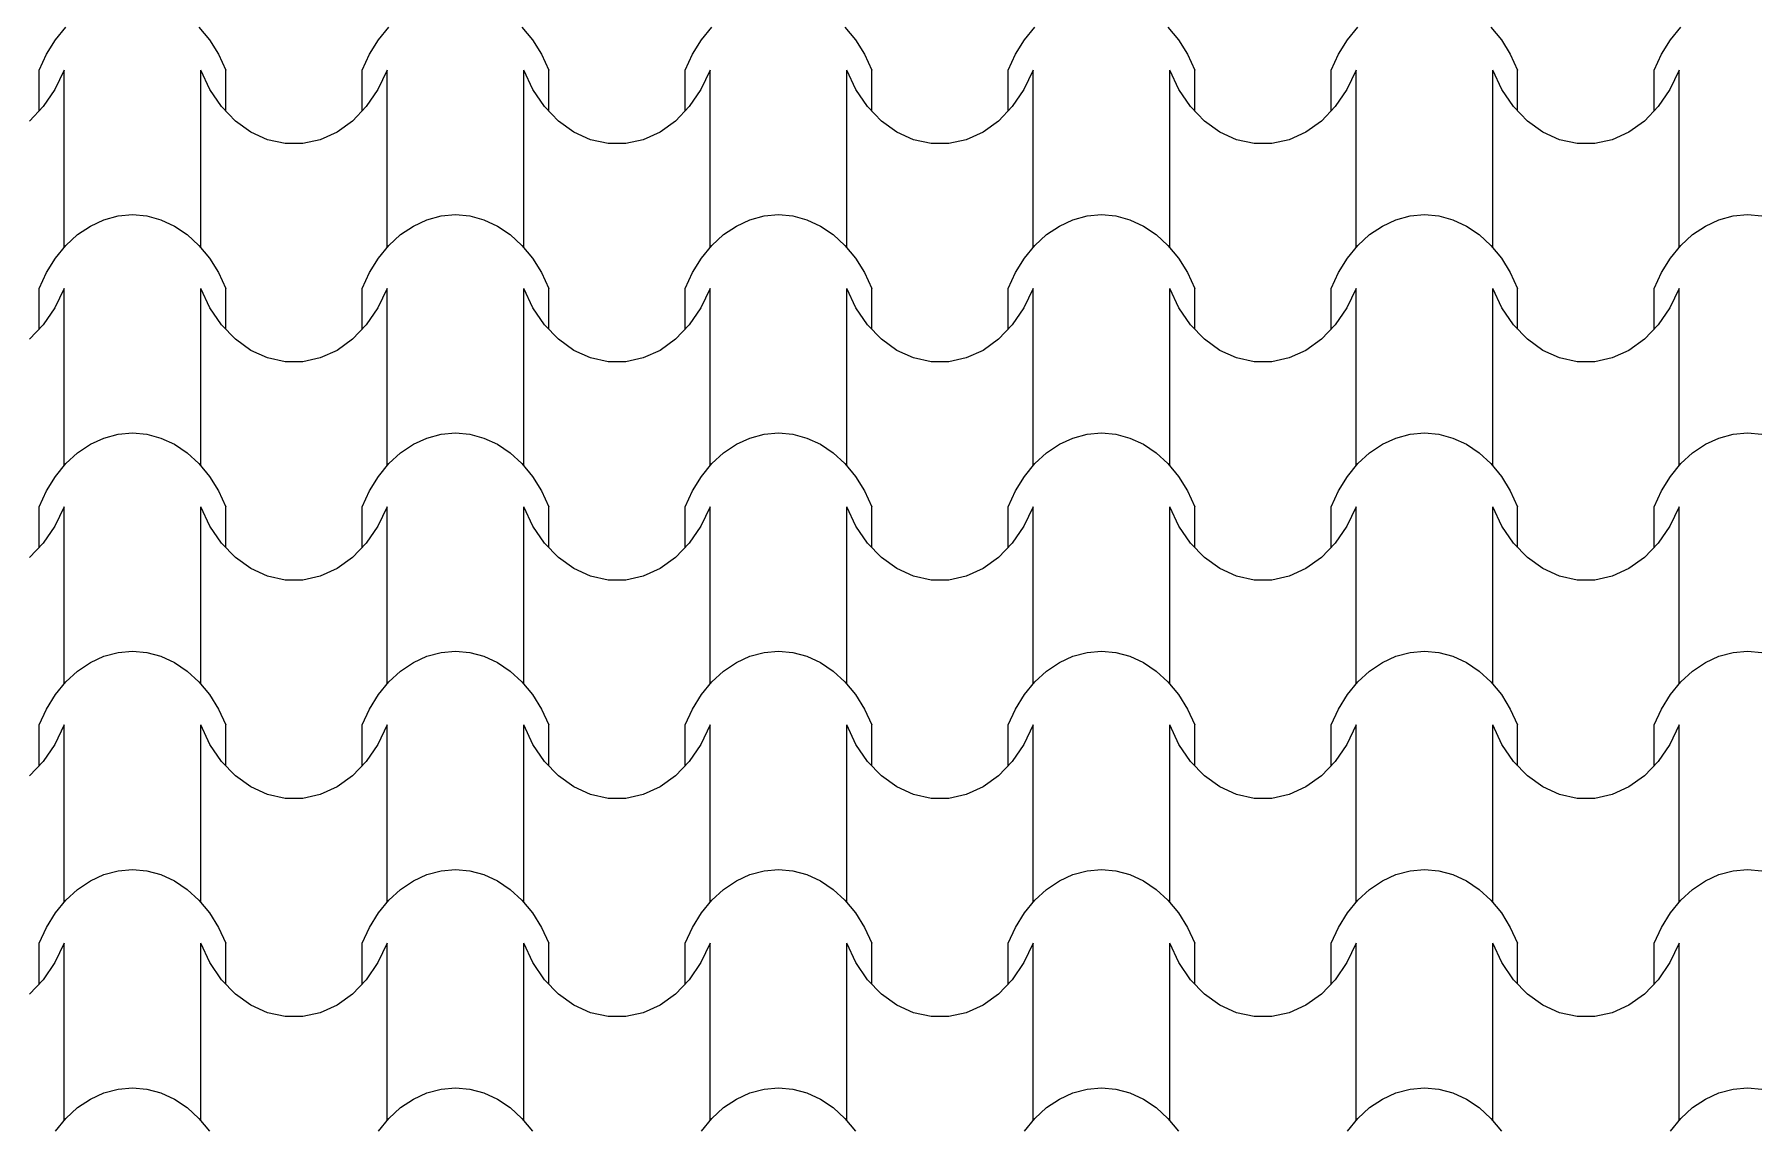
# Model space of a CAD drawing. Header units: millimetres. Extents: x 42452 to 2852333, y -419346 to 834876.
# Drawn here: x 2622399 to 2625997, y 651705 to 653995 of the extents above; entities that cross this region are included whole.
import ezdxf

# ---------------------------------------------------------------- set-up
doc = ezdxf.new("R2010")
doc.units = ezdxf.units.MM
doc.layers.add('M-2 keramitin shtrixi_Ном._пера__21_Pen_No__1', color=7, linetype='Continuous', lineweight=15)
doc.layers.add('memar', color=7, linetype='Continuous', lineweight=25)

# ---------------------------------------------------------------- blocks, each defined once
blk = doc.blocks.new('*X17')
at = {"layer": 'M-2 keramitin shtrixi_Ном._пера__21_Pen_No__1', "color": 7, "linetype": 'Continuous', "lineweight": 15}
for p, q in [((-263896.7, -1356727.2), (-263874.9, -1356700.6)), ((-263596.6, -1356700.6), (-263574.7, -1356727.2)), ((-263221.2, -1356727.2), (-263199.3, -1356700.6)), ((-262921, -1356700.6), (-262899.2, -1356727.2)), ((-262545.6, -1356727.2), (-262523.8, -1356700.6)), ((-262245.4, -1356700.6), (-262223.6, -1356727.2)), ((-261870, -1356727.2), (-261848.2, -1356700.6)), ((-261569.9, -1356700.6), (-261548.1, -1356727.2)), ((-261194.5, -1356727.2), (-261172.7, -1356700.6)), ((-260894.3, -1356700.6), (-260872.5, -1356727.2)), ((-260518.9, -1356727.2), (-260497.1, -1356700.6)), ((-263915.5, -1356757.5), (-263896.7, -1356727.2)), ((-263574.7, -1356727.2), (-263556, -1356757.5)), ((-263239.9, -1356757.5), (-263221.2, -1356727.2)), ((-262899.2, -1356727.2), (-262880.4, -1356757.5)), ((-262564.3, -1356757.5), (-262545.6, -1356727.2)), ((-262223.6, -1356727.2), (-262204.9, -1356757.5)), ((-261888.8, -1356757.5), (-261870, -1356727.2)), ((-261548.1, -1356727.2), (-261529.3, -1356757.5)), ((-261213.2, -1356757.5), (-261194.5, -1356727.2)), ((-260872.5, -1356727.2), (-260853.8, -1356757.5)), ((-260537.7, -1356757.5), (-260518.9, -1356727.2)), ((-263930.7, -1356790.7), (-263915.5, -1356757.5)), ((-263556, -1356757.5), (-263540.7, -1356790.7)), ((-263255.2, -1356790.7), (-263239.9, -1356757.5)), ((-262880.4, -1356757.5), (-262865.2, -1356790.7)), ((-262579.6, -1356790.7), (-262564.3, -1356757.5)), ((-262204.9, -1356757.5), (-262189.6, -1356790.7)), ((-261904.1, -1356790.7), (-261888.8, -1356757.5)), ((-261529.3, -1356757.5), (-261514, -1356790.7)), ((-261228.5, -1356790.7), (-261213.2, -1356757.5)), ((-260853.8, -1356757.5), (-260838.5, -1356790.7)), ((-260553, -1356790.7), (-260537.7, -1356757.5)), ((-263930.7, -1356875.8), (-263930.7, -1356790.7)), ((-263878.5, -1356790.7), (-263897.8, -1356831.2)), ((-263878.5, -1356975.8), (-263878.5, -1356790.7)), ((-263593, -1356975.8), (-263593, -1356790.7)), ((-263573.7, -1356831.2), (-263593, -1356790.7)), ((-263540.7, -1356875.8), (-263540.7, -1356790.7)), ((-263255.2, -1356875.8), (-263255.2, -1356790.7)), ((-263202.9, -1356790.7), (-263222.3, -1356831.2)), ((-263202.9, -1356975.8), (-263202.9, -1356790.7)), ((-262917.4, -1356975.8), (-262917.4, -1356790.7)), ((-262898.1, -1356831.2), (-262917.4, -1356790.7)), ((-262865.2, -1356875.8), (-262865.2, -1356790.7)), ((-262579.6, -1356875.8), (-262579.6, -1356790.7)), ((-262527.4, -1356790.7), (-262546.7, -1356831.2)), ((-262527.4, -1356975.8), (-262527.4, -1356790.7)), ((-262241.9, -1356975.8), (-262241.9, -1356790.7)), ((-262222.5, -1356831.2), (-262241.9, -1356790.7)), ((-262189.6, -1356875.8), (-262189.6, -1356790.7)), ((-261904.1, -1356875.8), (-261904.1, -1356790.7)), ((-261851.8, -1356790.7), (-261871.1, -1356831.2)), ((-261851.8, -1356975.8), (-261851.8, -1356790.7)), ((-261566.3, -1356975.8), (-261566.3, -1356790.7)), ((-261547, -1356831.2), (-261566.3, -1356790.7)), ((-261514, -1356875.8), (-261514, -1356790.7)), ((-261228.5, -1356875.8), (-261228.5, -1356790.7)), ((-261176.3, -1356790.7), (-261195.6, -1356831.2)), ((-261176.3, -1356975.8), (-261176.3, -1356790.7)), ((-260890.7, -1356975.8), (-260890.7, -1356790.7)), ((-260871.4, -1356831.2), (-260890.7, -1356790.7)), ((-260838.5, -1356875.8), (-260838.5, -1356790.7)), ((-260553, -1356875.8), (-260553, -1356790.7)), ((-260500.7, -1356790.7), (-260520, -1356831.2)), ((-260500.7, -1356975.8), (-260500.7, -1356790.7)), ((-263897.8, -1356831.2), (-263922.2, -1356866.9)), ((-263549.2, -1356866.9), (-263573.7, -1356831.2)), ((-263222.3, -1356831.2), (-263246.7, -1356866.9)), ((-262873.7, -1356866.9), (-262898.1, -1356831.2)), ((-262546.7, -1356831.2), (-262571.1, -1356866.9)), ((-262198.1, -1356866.9), (-262222.5, -1356831.2)), ((-261871.1, -1356831.2), (-261895.6, -1356866.9)), ((-261522.6, -1356866.9), (-261547, -1356831.2)), ((-261195.6, -1356831.2), (-261220, -1356866.9)), ((-260847, -1356866.9), (-260871.4, -1356831.2)), ((-260520, -1356831.2), (-260544.4, -1356866.9)), ((-263922.2, -1356866.9), (-263951, -1356896.9)), ((-263520.4, -1356896.9), (-263549.2, -1356866.9)), ((-263246.7, -1356866.9), (-263275.5, -1356896.9)), ((-262844.9, -1356896.9), (-262873.7, -1356866.9)), ((-262571.1, -1356866.9), (-262599.9, -1356896.9)), ((-262169.3, -1356896.9), (-262198.1, -1356866.9)), ((-261895.6, -1356866.9), (-261924.4, -1356896.9)), ((-261493.7, -1356896.9), (-261522.6, -1356866.9)), ((-261220, -1356866.9), (-261248.8, -1356896.9)), ((-260818.2, -1356896.9), (-260847, -1356866.9)), ((-260544.4, -1356866.9), (-260573.2, -1356896.9)), ((-263488.1, -1356920.1), (-263520.4, -1356896.9)), ((-263453.1, -1356936), (-263488.1, -1356920.1)), ((-263307.8, -1356920.1), (-263342.8, -1356936)), ((-263275.5, -1356896.9), (-263307.8, -1356920.1)), ((-262812.5, -1356920.1), (-262844.9, -1356896.9)), ((-262777.5, -1356936), (-262812.5, -1356920.1)), ((-262632.3, -1356920.1), (-262667.3, -1356936)), ((-262599.9, -1356896.9), (-262632.3, -1356920.1)), ((-262136.9, -1356920.1), (-262169.3, -1356896.9)), ((-262102, -1356936), (-262136.9, -1356920.1)), ((-261956.7, -1356920.1), (-261991.7, -1356936)), ((-261924.4, -1356896.9), (-261956.7, -1356920.1)), ((-261461.4, -1356920.1), (-261493.7, -1356896.9)), ((-261426.4, -1356936), (-261461.4, -1356920.1)), ((-261281.2, -1356920.1), (-261316.1, -1356936)), ((-261248.8, -1356896.9), (-261281.2, -1356920.1)), ((-260785.8, -1356920.1), (-260818.2, -1356896.9)), ((-260750.8, -1356936), (-260785.8, -1356920.1)), ((-260605.6, -1356920.1), (-260640.6, -1356936)), ((-260573.2, -1356896.9), (-260605.6, -1356920.1)), ((-263416.5, -1356944), (-263453.1, -1356936)), ((-263398, -1356944), (-263416.5, -1356944)), ((-263379.4, -1356944), (-263398, -1356944)), ((-263342.8, -1356936), (-263379.4, -1356944)), ((-262741, -1356944), (-262777.5, -1356936)), ((-262722.4, -1356944), (-262741, -1356944)), ((-262703.8, -1356944), (-262722.4, -1356944)), ((-262667.3, -1356936), (-262703.8, -1356944)), ((-262065.4, -1356944), (-262102, -1356936)), ((-262046.8, -1356944), (-262065.4, -1356944)), ((-262028.3, -1356944), (-262046.8, -1356944)), ((-261991.7, -1356936), (-262028.3, -1356944)), ((-261389.8, -1356944), (-261426.4, -1356936)), ((-261371.3, -1356944), (-261389.8, -1356944)), ((-261352.7, -1356944), (-261371.3, -1356944)), ((-261316.1, -1356936), (-261352.7, -1356944)), ((-260714.3, -1356944), (-260750.8, -1356936)), ((-260695.7, -1356944), (-260714.3, -1356944)), ((-260677.2, -1356944), (-260695.7, -1356944)), ((-260640.6, -1356936), (-260677.2, -1356944)), ((-263878.5, -1357160.8), (-263878.5, -1356975.8)), ((-263593, -1357160.8), (-263593, -1356975.8)), ((-263202.9, -1357160.8), (-263202.9, -1356975.8)), ((-262917.4, -1357160.8), (-262917.4, -1356975.8)), ((-262527.4, -1357160.8), (-262527.4, -1356975.8)), ((-262241.9, -1357160.8), (-262241.9, -1356975.8)), ((-261851.8, -1357160.8), (-261851.8, -1356975.8)), ((-261566.3, -1357160.8), (-261566.3, -1356975.8)), ((-261176.3, -1357160.8), (-261176.3, -1356975.8)), ((-260890.7, -1357160.8), (-260890.7, -1356975.8)), ((-260500.7, -1357160.8), (-260500.7, -1356975.8)), ((-263823.7, -1357116.5), (-263795.3, -1357103.4)), ((-263795.3, -1357103.4), (-263765.8, -1357095.4)), ((-263765.8, -1357095.4), (-263735.7, -1357092.7)), ((-263735.7, -1357092.7), (-263705.6, -1357095.4)), ((-263705.6, -1357095.4), (-263676.1, -1357103.4)), ((-263676.1, -1357103.4), (-263647.7, -1357116.5)), ((-263148.2, -1357116.5), (-263119.8, -1357103.4)), ((-263119.8, -1357103.4), (-263090.3, -1357095.4)), ((-263090.3, -1357095.4), (-263060.2, -1357092.7)), ((-263060.2, -1357092.7), (-263030.1, -1357095.4)), ((-263030.1, -1357095.4), (-263000.6, -1357103.4)), ((-263000.6, -1357103.4), (-262972.2, -1357116.5)), ((-262472.6, -1357116.5), (-262444.2, -1357103.4)), ((-262444.2, -1357103.4), (-262414.7, -1357095.4)), ((-262414.7, -1357095.4), (-262384.6, -1357092.7)), ((-262384.6, -1357092.7), (-262354.5, -1357095.4)), ((-262354.5, -1357095.4), (-262325, -1357103.4)), ((-262325, -1357103.4), (-262296.6, -1357116.5)), ((-261797, -1357116.5), (-261768.7, -1357103.4)), ((-261768.7, -1357103.4), (-261739.1, -1357095.4)), ((-261739.1, -1357095.4), (-261709.1, -1357092.7)), ((-261709.1, -1357092.7), (-261679, -1357095.4)), ((-261679, -1357095.4), (-261649.4, -1357103.4)), ((-261649.4, -1357103.4), (-261621.1, -1357116.5)), ((-261121.5, -1357116.5), (-261093.1, -1357103.4)), ((-261093.1, -1357103.4), (-261063.6, -1357095.4)), ((-261063.6, -1357095.4), (-261033.5, -1357092.7)), ((-261033.5, -1357092.7), (-261003.4, -1357095.4)), ((-261003.4, -1357095.4), (-260973.9, -1357103.4)), ((-260973.9, -1357103.4), (-260945.5, -1357116.5)), ((-260445.9, -1357116.5), (-260417.5, -1357103.4)), ((-260417.5, -1357103.4), (-260388, -1357095.4)), ((-260388, -1357095.4), (-260357.9, -1357092.7)), ((-260357.9, -1357092.7), (-260327.8, -1357095.4)), ((-263874.9, -1357157), (-263850.4, -1357134.4)), ((-263850.4, -1357134.4), (-263823.7, -1357116.5)), ((-263647.7, -1357116.5), (-263621.1, -1357134.4)), ((-263621.1, -1357134.4), (-263596.6, -1357157)), ((-263199.3, -1357157), (-263174.9, -1357134.4)), ((-263174.9, -1357134.4), (-263148.2, -1357116.5)), ((-262972.2, -1357116.5), (-262945.5, -1357134.4)), ((-262945.5, -1357134.4), (-262921, -1357157)), ((-262523.8, -1357157), (-262499.3, -1357134.4)), ((-262499.3, -1357134.4), (-262472.6, -1357116.5)), ((-262296.6, -1357116.5), (-262269.9, -1357134.4)), ((-262269.9, -1357134.4), (-262245.4, -1357157)), ((-261848.2, -1357157), (-261823.7, -1357134.4)), ((-261823.7, -1357134.4), (-261797, -1357116.5)), ((-261621.1, -1357116.5), (-261594.4, -1357134.4)), ((-261594.4, -1357134.4), (-261569.9, -1357157)), ((-261172.7, -1357157), (-261148.2, -1357134.4)), ((-261148.2, -1357134.4), (-261121.5, -1357116.5)), ((-260945.5, -1357116.5), (-260918.8, -1357134.4)), ((-260918.8, -1357134.4), (-260894.3, -1357157)), ((-260497.1, -1357157), (-260472.6, -1357134.4)), ((-260472.6, -1357134.4), (-260445.9, -1357116.5)), ((-263896.7, -1357183.6), (-263874.9, -1357157)), ((-263596.6, -1357157), (-263574.7, -1357183.6)), ((-263221.2, -1357183.6), (-263199.3, -1357157)), ((-262921, -1357157), (-262899.2, -1357183.6)), ((-262545.6, -1357183.6), (-262523.8, -1357157)), ((-262245.4, -1357157), (-262223.6, -1357183.6)), ((-261870, -1357183.6), (-261848.2, -1357157)), ((-261569.9, -1357157), (-261548.1, -1357183.6)), ((-261194.5, -1357183.6), (-261172.7, -1357157)), ((-260894.3, -1357157), (-260872.5, -1357183.6)), ((-260518.9, -1357183.6), (-260497.1, -1357157)), ((-263930.7, -1357247), (-263915.5, -1357213.8)), ((-263915.5, -1357213.8), (-263896.7, -1357183.6)), ((-263574.7, -1357183.6), (-263556, -1357213.8)), ((-263556, -1357213.8), (-263540.7, -1357247)), ((-263255.2, -1357247), (-263239.9, -1357213.8)), ((-263239.9, -1357213.8), (-263221.2, -1357183.6)), ((-262899.2, -1357183.6), (-262880.4, -1357213.8)), ((-262880.4, -1357213.8), (-262865.2, -1357247)), ((-262579.6, -1357247), (-262564.3, -1357213.8)), ((-262564.3, -1357213.8), (-262545.6, -1357183.6)), ((-262223.6, -1357183.6), (-262204.9, -1357213.8)), ((-262204.9, -1357213.8), (-262189.6, -1357247)), ((-261904.1, -1357247), (-261888.8, -1357213.8)), ((-261888.8, -1357213.8), (-261870, -1357183.6)), ((-261548.1, -1357183.6), (-261529.3, -1357213.8)), ((-261529.3, -1357213.8), (-261514, -1357247)), ((-261228.5, -1357247), (-261213.2, -1357213.8)), ((-261213.2, -1357213.8), (-261194.5, -1357183.6)), ((-260872.5, -1357183.6), (-260853.8, -1357213.8)), ((-260853.8, -1357213.8), (-260838.5, -1357247)), ((-260553, -1357247), (-260537.7, -1357213.8)), ((-260537.7, -1357213.8), (-260518.9, -1357183.6)), ((-263930.7, -1357332.1), (-263930.7, -1357247)), ((-263878.5, -1357247), (-263897.8, -1357287.6)), ((-263878.5, -1357432.1), (-263878.5, -1357247)), ((-263593, -1357432.1), (-263593, -1357247)), ((-263573.7, -1357287.6), (-263593, -1357247)), ((-263540.7, -1357332.1), (-263540.7, -1357247)), ((-263255.2, -1357332.1), (-263255.2, -1357247)), ((-263202.9, -1357247), (-263222.3, -1357287.6)), ((-263202.9, -1357432.1), (-263202.9, -1357247)), ((-262917.4, -1357432.1), (-262917.4, -1357247)), ((-262898.1, -1357287.6), (-262917.4, -1357247)), ((-262865.2, -1357332.1), (-262865.2, -1357247)), ((-262579.6, -1357332.1), (-262579.6, -1357247)), ((-262527.4, -1357247), (-262546.7, -1357287.6)), ((-262527.4, -1357432.1), (-262527.4, -1357247)), ((-262241.9, -1357432.1), (-262241.9, -1357247)), ((-262222.5, -1357287.6), (-262241.9, -1357247)), ((-262189.6, -1357332.1), (-262189.6, -1357247)), ((-261904.1, -1357332.1), (-261904.1, -1357247)), ((-261851.8, -1357247), (-261871.1, -1357287.6)), ((-261851.8, -1357432.1), (-261851.8, -1357247)), ((-261566.3, -1357432.1), (-261566.3, -1357247)), ((-261547, -1357287.6), (-261566.3, -1357247)), ((-261514, -1357332.1), (-261514, -1357247)), ((-261228.5, -1357332.1), (-261228.5, -1357247)), ((-261176.3, -1357247), (-261195.6, -1357287.6)), ((-261176.3, -1357432.1), (-261176.3, -1357247)), ((-260890.7, -1357432.1), (-260890.7, -1357247)), ((-260871.4, -1357287.6), (-260890.7, -1357247)), ((-260838.5, -1357332.1), (-260838.5, -1357247)), ((-260553, -1357332.1), (-260553, -1357247)), ((-260500.7, -1357247), (-260520, -1357287.6)), ((-260500.7, -1357432.1), (-260500.7, -1357247)), ((-263897.8, -1357287.6), (-263922.2, -1357323.3)), ((-263549.2, -1357323.3), (-263573.7, -1357287.6)), ((-263222.3, -1357287.6), (-263246.7, -1357323.3)), ((-262873.7, -1357323.3), (-262898.1, -1357287.6)), ((-262546.7, -1357287.6), (-262571.1, -1357323.3)), ((-262198.1, -1357323.3), (-262222.5, -1357287.6)), ((-261871.1, -1357287.6), (-261895.6, -1357323.3)), ((-261522.6, -1357323.3), (-261547, -1357287.6)), ((-261195.6, -1357287.6), (-261220, -1357323.3)), ((-260847, -1357323.3), (-260871.4, -1357287.6)), ((-260520, -1357287.6), (-260544.4, -1357323.3)), ((-263922.2, -1357323.3), (-263951, -1357353.2)), ((-263520.4, -1357353.2), (-263549.2, -1357323.3)), ((-263246.7, -1357323.3), (-263275.5, -1357353.2)), ((-262844.9, -1357353.2), (-262873.7, -1357323.3)), ((-262571.1, -1357323.3), (-262599.9, -1357353.2)), ((-262169.3, -1357353.2), (-262198.1, -1357323.3)), ((-261895.6, -1357323.3), (-261924.4, -1357353.2)), ((-261493.7, -1357353.2), (-261522.6, -1357323.3)), ((-261220, -1357323.3), (-261248.8, -1357353.2)), ((-260818.2, -1357353.2), (-260847, -1357323.3)), ((-260544.4, -1357323.3), (-260573.2, -1357353.2)), ((-263488.1, -1357376.4), (-263520.4, -1357353.2)), ((-263275.5, -1357353.2), (-263307.8, -1357376.4)), ((-262812.5, -1357376.4), (-262844.9, -1357353.2)), ((-262599.9, -1357353.2), (-262632.3, -1357376.4)), ((-262136.9, -1357376.4), (-262169.3, -1357353.2)), ((-261924.4, -1357353.2), (-261956.7, -1357376.4)), ((-261461.4, -1357376.4), (-261493.7, -1357353.2)), ((-261248.8, -1357353.2), (-261281.2, -1357376.4)), ((-260785.8, -1357376.4), (-260818.2, -1357353.2)), ((-260573.2, -1357353.2), (-260605.6, -1357376.4)), ((-263453.1, -1357392.3), (-263488.1, -1357376.4)), ((-263416.5, -1357400.4), (-263453.1, -1357392.3)), ((-263342.8, -1357392.3), (-263379.4, -1357400.4)), ((-263307.8, -1357376.4), (-263342.8, -1357392.3)), ((-262777.5, -1357392.3), (-262812.5, -1357376.4)), ((-262741, -1357400.4), (-262777.5, -1357392.3)), ((-262667.3, -1357392.3), (-262703.8, -1357400.4)), ((-262632.3, -1357376.4), (-262667.3, -1357392.3)), ((-262102, -1357392.3), (-262136.9, -1357376.4)), ((-262065.4, -1357400.4), (-262102, -1357392.3)), ((-261991.7, -1357392.3), (-262028.3, -1357400.4)), ((-261956.7, -1357376.4), (-261991.7, -1357392.3)), ((-261426.4, -1357392.3), (-261461.4, -1357376.4)), ((-261389.8, -1357400.4), (-261426.4, -1357392.3)), ((-261316.1, -1357392.3), (-261352.7, -1357400.4)), ((-261281.2, -1357376.4), (-261316.1, -1357392.3)), ((-260750.8, -1357392.3), (-260785.8, -1357376.4)), ((-260714.3, -1357400.4), (-260750.8, -1357392.3)), ((-260640.6, -1357392.3), (-260677.2, -1357400.4)), ((-260605.6, -1357376.4), (-260640.6, -1357392.3)), ((-263878.5, -1357617.2), (-263878.5, -1357432.1)), ((-263593, -1357617.2), (-263593, -1357432.1)), ((-263398, -1357400.4), (-263416.5, -1357400.4)), ((-263379.4, -1357400.4), (-263398, -1357400.4)), ((-263202.9, -1357617.2), (-263202.9, -1357432.1)), ((-262917.4, -1357617.2), (-262917.4, -1357432.1)), ((-262722.4, -1357400.4), (-262741, -1357400.4)), ((-262703.8, -1357400.4), (-262722.4, -1357400.4)), ((-262527.4, -1357617.2), (-262527.4, -1357432.1)), ((-262241.9, -1357617.2), (-262241.9, -1357432.1)), ((-262046.8, -1357400.4), (-262065.4, -1357400.4)), ((-262028.3, -1357400.4), (-262046.8, -1357400.4)), ((-261851.8, -1357617.2), (-261851.8, -1357432.1)), ((-261566.3, -1357617.2), (-261566.3, -1357432.1)), ((-261371.3, -1357400.4), (-261389.8, -1357400.4)), ((-261352.7, -1357400.4), (-261371.3, -1357400.4)), ((-261176.3, -1357617.2), (-261176.3, -1357432.1)), ((-260890.7, -1357617.2), (-260890.7, -1357432.1)), ((-260695.7, -1357400.4), (-260714.3, -1357400.4)), ((-260677.2, -1357400.4), (-260695.7, -1357400.4)), ((-260500.7, -1357617.2), (-260500.7, -1357432.1)), ((-263850.4, -1357590.8), (-263823.7, -1357572.8)), ((-263823.7, -1357572.8), (-263795.3, -1357559.7)), ((-263795.3, -1357559.7), (-263765.8, -1357551.7)), ((-263765.8, -1357551.7), (-263735.7, -1357549.1)), ((-263735.7, -1357549.1), (-263705.6, -1357551.7)), ((-263705.6, -1357551.7), (-263676.1, -1357559.7)), ((-263676.1, -1357559.7), (-263647.7, -1357572.8)), ((-263647.7, -1357572.8), (-263621.1, -1357590.8)), ((-263174.9, -1357590.8), (-263148.2, -1357572.8)), ((-263148.2, -1357572.8), (-263119.8, -1357559.7)), ((-263119.8, -1357559.7), (-263090.3, -1357551.7)), ((-263090.3, -1357551.7), (-263060.2, -1357549.1)), ((-263060.2, -1357549.1), (-263030.1, -1357551.7)), ((-263030.1, -1357551.7), (-263000.6, -1357559.7)), ((-263000.6, -1357559.7), (-262972.2, -1357572.8)), ((-262972.2, -1357572.8), (-262945.5, -1357590.8)), ((-262499.3, -1357590.8), (-262472.6, -1357572.8)), ((-262472.6, -1357572.8), (-262444.2, -1357559.7)), ((-262444.2, -1357559.7), (-262414.7, -1357551.7)), ((-262414.7, -1357551.7), (-262384.6, -1357549.1)), ((-262384.6, -1357549.1), (-262354.5, -1357551.7)), ((-262354.5, -1357551.7), (-262325, -1357559.7)), ((-262325, -1357559.7), (-262296.6, -1357572.8)), ((-262296.6, -1357572.8), (-262269.9, -1357590.8)), ((-261823.7, -1357590.8), (-261797, -1357572.8)), ((-261797, -1357572.8), (-261768.7, -1357559.7)), ((-261768.7, -1357559.7), (-261739.1, -1357551.7)), ((-261739.1, -1357551.7), (-261709.1, -1357549.1)), ((-261709.1, -1357549.1), (-261679, -1357551.7)), ((-261679, -1357551.7), (-261649.4, -1357559.7)), ((-261649.4, -1357559.7), (-261621.1, -1357572.8)), ((-261621.1, -1357572.8), (-261594.4, -1357590.8)), ((-261148.2, -1357590.8), (-261121.5, -1357572.8)), ((-261121.5, -1357572.8), (-261093.1, -1357559.7)), ((-261093.1, -1357559.7), (-261063.6, -1357551.7)), ((-261063.6, -1357551.7), (-261033.5, -1357549.1)), ((-261033.5, -1357549.1), (-261003.4, -1357551.7)), ((-261003.4, -1357551.7), (-260973.9, -1357559.7)), ((-260973.9, -1357559.7), (-260945.5, -1357572.8)), ((-260945.5, -1357572.8), (-260918.8, -1357590.8)), ((-260472.6, -1357590.8), (-260445.9, -1357572.8)), ((-260445.9, -1357572.8), (-260417.5, -1357559.7)), ((-260417.5, -1357559.7), (-260388, -1357551.7)), ((-260388, -1357551.7), (-260357.9, -1357549.1)), ((-260357.9, -1357549.1), (-260327.8, -1357551.7)), ((-263874.9, -1357613.3), (-263850.4, -1357590.8)), ((-263621.1, -1357590.8), (-263596.6, -1357613.3)), ((-263199.3, -1357613.3), (-263174.9, -1357590.8)), ((-262945.5, -1357590.8), (-262921, -1357613.3)), ((-262523.8, -1357613.3), (-262499.3, -1357590.8)), ((-262269.9, -1357590.8), (-262245.4, -1357613.3)), ((-261848.2, -1357613.3), (-261823.7, -1357590.8)), ((-261594.4, -1357590.8), (-261569.9, -1357613.3)), ((-261172.7, -1357613.3), (-261148.2, -1357590.8)), ((-260918.8, -1357590.8), (-260894.3, -1357613.3)), ((-260497.1, -1357613.3), (-260472.6, -1357590.8)), ((-263915.5, -1357670.2), (-263896.7, -1357639.9)), ((-263896.7, -1357639.9), (-263874.9, -1357613.3)), ((-263596.6, -1357613.3), (-263574.7, -1357639.9)), ((-263574.7, -1357639.9), (-263556, -1357670.2)), ((-263239.9, -1357670.2), (-263221.2, -1357639.9)), ((-263221.2, -1357639.9), (-263199.3, -1357613.3)), ((-262921, -1357613.3), (-262899.2, -1357639.9)), ((-262899.2, -1357639.9), (-262880.4, -1357670.2)), ((-262564.3, -1357670.2), (-262545.6, -1357639.9)), ((-262545.6, -1357639.9), (-262523.8, -1357613.3)), ((-262245.4, -1357613.3), (-262223.6, -1357639.9)), ((-262223.6, -1357639.9), (-262204.9, -1357670.2)), ((-261888.8, -1357670.2), (-261870, -1357639.9)), ((-261870, -1357639.9), (-261848.2, -1357613.3)), ((-261569.9, -1357613.3), (-261548.1, -1357639.9)), ((-261548.1, -1357639.9), (-261529.3, -1357670.2)), ((-261213.2, -1357670.2), (-261194.5, -1357639.9)), ((-261194.5, -1357639.9), (-261172.7, -1357613.3)), ((-260894.3, -1357613.3), (-260872.5, -1357639.9)), ((-260872.5, -1357639.9), (-260853.8, -1357670.2)), ((-260537.7, -1357670.2), (-260518.9, -1357639.9)), ((-260518.9, -1357639.9), (-260497.1, -1357613.3)), ((-263930.7, -1357703.4), (-263915.5, -1357670.2)), ((-263556, -1357670.2), (-263540.7, -1357703.4)), ((-263255.2, -1357703.4), (-263239.9, -1357670.2)), ((-262880.4, -1357670.2), (-262865.2, -1357703.4)), ((-262579.6, -1357703.4), (-262564.3, -1357670.2)), ((-262204.9, -1357670.2), (-262189.6, -1357703.4)), ((-261904.1, -1357703.4), (-261888.8, -1357670.2)), ((-261529.3, -1357670.2), (-261514, -1357703.4)), ((-261228.5, -1357703.4), (-261213.2, -1357670.2)), ((-260853.8, -1357670.2), (-260838.5, -1357703.4)), ((-260553, -1357703.4), (-260537.7, -1357670.2)), ((-263930.7, -1357788.5), (-263930.7, -1357703.4)), ((-263878.5, -1357703.4), (-263897.8, -1357743.9)), ((-263878.5, -1357888.5), (-263878.5, -1357703.4)), ((-263593, -1357888.5), (-263593, -1357703.4)), ((-263573.7, -1357743.9), (-263593, -1357703.4)), ((-263540.7, -1357788.5), (-263540.7, -1357703.4)), ((-263255.2, -1357788.5), (-263255.2, -1357703.4)), ((-263202.9, -1357703.4), (-263222.3, -1357743.9)), ((-263202.9, -1357888.5), (-263202.9, -1357703.4)), ((-262917.4, -1357888.5), (-262917.4, -1357703.4)), ((-262898.1, -1357743.9), (-262917.4, -1357703.4)), ((-262865.2, -1357788.5), (-262865.2, -1357703.4)), ((-262579.6, -1357788.5), (-262579.6, -1357703.4)), ((-262527.4, -1357703.4), (-262546.7, -1357743.9)), ((-262527.4, -1357888.5), (-262527.4, -1357703.4)), ((-262241.9, -1357888.5), (-262241.9, -1357703.4)), ((-262222.5, -1357743.9), (-262241.9, -1357703.4)), ((-262189.6, -1357788.5), (-262189.6, -1357703.4)), ((-261904.1, -1357788.5), (-261904.1, -1357703.4)), ((-261851.8, -1357703.4), (-261871.1, -1357743.9)), ((-261851.8, -1357888.5), (-261851.8, -1357703.4)), ((-261566.3, -1357888.5), (-261566.3, -1357703.4)), ((-261547, -1357743.9), (-261566.3, -1357703.4)), ((-261514, -1357788.5), (-261514, -1357703.4)), ((-261228.5, -1357788.5), (-261228.5, -1357703.4)), ((-261176.3, -1357703.4), (-261195.6, -1357743.9)), ((-261176.3, -1357888.5), (-261176.3, -1357703.4)), ((-260890.7, -1357888.5), (-260890.7, -1357703.4)), ((-260871.4, -1357743.9), (-260890.7, -1357703.4)), ((-260838.5, -1357788.5), (-260838.5, -1357703.4)), ((-260553, -1357788.5), (-260553, -1357703.4)), ((-260500.7, -1357703.4), (-260520, -1357743.9)), ((-260500.7, -1357888.5), (-260500.7, -1357703.4)), ((-263897.8, -1357743.9), (-263922.2, -1357779.6)), ((-263549.2, -1357779.6), (-263573.7, -1357743.9)), ((-263222.3, -1357743.9), (-263246.7, -1357779.6)), ((-262873.7, -1357779.6), (-262898.1, -1357743.9)), ((-262546.7, -1357743.9), (-262571.1, -1357779.6)), ((-262198.1, -1357779.6), (-262222.5, -1357743.9)), ((-261871.1, -1357743.9), (-261895.6, -1357779.6)), ((-261522.6, -1357779.6), (-261547, -1357743.9)), ((-261195.6, -1357743.9), (-261220, -1357779.6)), ((-260847, -1357779.6), (-260871.4, -1357743.9)), ((-260520, -1357743.9), (-260544.4, -1357779.6)), ((-263922.2, -1357779.6), (-263951, -1357809.5)), ((-263520.4, -1357809.5), (-263549.2, -1357779.6)), ((-263246.7, -1357779.6), (-263275.5, -1357809.5)), ((-262844.9, -1357809.5), (-262873.7, -1357779.6)), ((-262571.1, -1357779.6), (-262599.9, -1357809.5)), ((-262169.3, -1357809.5), (-262198.1, -1357779.6)), ((-261895.6, -1357779.6), (-261924.4, -1357809.5)), ((-261493.7, -1357809.5), (-261522.6, -1357779.6)), ((-261220, -1357779.6), (-261248.8, -1357809.5)), ((-260818.2, -1357809.5), (-260847, -1357779.6)), ((-260544.4, -1357779.6), (-260573.2, -1357809.5)), ((-263488.1, -1357832.8), (-263520.4, -1357809.5)), ((-263275.5, -1357809.5), (-263307.8, -1357832.8)), ((-262812.5, -1357832.8), (-262844.9, -1357809.5)), ((-262599.9, -1357809.5), (-262632.3, -1357832.8)), ((-262136.9, -1357832.8), (-262169.3, -1357809.5)), ((-261924.4, -1357809.5), (-261956.7, -1357832.8)), ((-261461.4, -1357832.8), (-261493.7, -1357809.5)), ((-261248.8, -1357809.5), (-261281.2, -1357832.8)), ((-260785.8, -1357832.8), (-260818.2, -1357809.5)), ((-260573.2, -1357809.5), (-260605.6, -1357832.8)), ((-263453.1, -1357848.7), (-263488.1, -1357832.8)), ((-263416.5, -1357856.7), (-263453.1, -1357848.7)), ((-263398, -1357856.7), (-263416.5, -1357856.7)), ((-263379.4, -1357856.7), (-263398, -1357856.7)), ((-263342.8, -1357848.7), (-263379.4, -1357856.7)), ((-263307.8, -1357832.8), (-263342.8, -1357848.7)), ((-262777.5, -1357848.7), (-262812.5, -1357832.8)), ((-262741, -1357856.7), (-262777.5, -1357848.7)), ((-262722.4, -1357856.7), (-262741, -1357856.7)), ((-262703.8, -1357856.7), (-262722.4, -1357856.7)), ((-262667.3, -1357848.7), (-262703.8, -1357856.7)), ((-262632.3, -1357832.8), (-262667.3, -1357848.7)), ((-262102, -1357848.7), (-262136.9, -1357832.8)), ((-262065.4, -1357856.7), (-262102, -1357848.7)), ((-262046.8, -1357856.7), (-262065.4, -1357856.7)), ((-262028.3, -1357856.7), (-262046.8, -1357856.7)), ((-261991.7, -1357848.7), (-262028.3, -1357856.7)), ((-261956.7, -1357832.8), (-261991.7, -1357848.7)), ((-261426.4, -1357848.7), (-261461.4, -1357832.8)), ((-261389.8, -1357856.7), (-261426.4, -1357848.7)), ((-261371.3, -1357856.7), (-261389.8, -1357856.7)), ((-261352.7, -1357856.7), (-261371.3, -1357856.7)), ((-261316.1, -1357848.7), (-261352.7, -1357856.7)), ((-261281.2, -1357832.8), (-261316.1, -1357848.7)), ((-260750.8, -1357848.7), (-260785.8, -1357832.8)), ((-260714.3, -1357856.7), (-260750.8, -1357848.7)), ((-260695.7, -1357856.7), (-260714.3, -1357856.7)), ((-260677.2, -1357856.7), (-260695.7, -1357856.7)), ((-260640.6, -1357848.7), (-260677.2, -1357856.7)), ((-260605.6, -1357832.8), (-260640.6, -1357848.7)), ((-263878.5, -1358073.5), (-263878.5, -1357888.5)), ((-263593, -1358073.5), (-263593, -1357888.5)), ((-263202.9, -1358073.5), (-263202.9, -1357888.5)), ((-262917.4, -1358073.5), (-262917.4, -1357888.5)), ((-262527.4, -1358073.5), (-262527.4, -1357888.5)), ((-262241.9, -1358073.5), (-262241.9, -1357888.5)), ((-261851.8, -1358073.5), (-261851.8, -1357888.5)), ((-261566.3, -1358073.5), (-261566.3, -1357888.5)), ((-261176.3, -1358073.5), (-261176.3, -1357888.5)), ((-260890.7, -1358073.5), (-260890.7, -1357888.5)), ((-260500.7, -1358073.5), (-260500.7, -1357888.5)), ((-263765.8, -1358008.1), (-263735.7, -1358005.4)), ((-263735.7, -1358005.4), (-263705.6, -1358008.1)), ((-263090.3, -1358008.1), (-263060.2, -1358005.4)), ((-263060.2, -1358005.4), (-263030.1, -1358008.1)), ((-262414.7, -1358008.1), (-262384.6, -1358005.4)), ((-262384.6, -1358005.4), (-262354.5, -1358008.1)), ((-261739.1, -1358008.1), (-261709.1, -1358005.4)), ((-261709.1, -1358005.4), (-261679, -1358008.1)), ((-261063.6, -1358008.1), (-261033.5, -1358005.4)), ((-261033.5, -1358005.4), (-261003.4, -1358008.1)), ((-260388, -1358008.1), (-260357.9, -1358005.4)), ((-260357.9, -1358005.4), (-260327.8, -1358008.1)), ((-263850.4, -1358047.1), (-263823.7, -1358029.1)), ((-263823.7, -1358029.1), (-263795.3, -1358016.1)), ((-263795.3, -1358016.1), (-263765.8, -1358008.1)), ((-263705.6, -1358008.1), (-263676.1, -1358016.1)), ((-263676.1, -1358016.1), (-263647.7, -1358029.1)), ((-263647.7, -1358029.1), (-263621.1, -1358047.1)), ((-263174.9, -1358047.1), (-263148.2, -1358029.1)), ((-263148.2, -1358029.1), (-263119.8, -1358016.1)), ((-263119.8, -1358016.1), (-263090.3, -1358008.1)), ((-263030.1, -1358008.1), (-263000.6, -1358016.1)), ((-263000.6, -1358016.1), (-262972.2, -1358029.1)), ((-262972.2, -1358029.1), (-262945.5, -1358047.1)), ((-262499.3, -1358047.1), (-262472.6, -1358029.1)), ((-262472.6, -1358029.1), (-262444.2, -1358016.1)), ((-262444.2, -1358016.1), (-262414.7, -1358008.1)), ((-262354.5, -1358008.1), (-262325, -1358016.1)), ((-262325, -1358016.1), (-262296.6, -1358029.1)), ((-262296.6, -1358029.1), (-262269.9, -1358047.1)), ((-261823.7, -1358047.1), (-261797, -1358029.1)), ((-261797, -1358029.1), (-261768.7, -1358016.1)), ((-261768.7, -1358016.1), (-261739.1, -1358008.1)), ((-261679, -1358008.1), (-261649.4, -1358016.1)), ((-261649.4, -1358016.1), (-261621.1, -1358029.1)), ((-261621.1, -1358029.1), (-261594.4, -1358047.1)), ((-261148.2, -1358047.1), (-261121.5, -1358029.1)), ((-261121.5, -1358029.1), (-261093.1, -1358016.1)), ((-261093.1, -1358016.1), (-261063.6, -1358008.1)), ((-261003.4, -1358008.1), (-260973.9, -1358016.1)), ((-260973.9, -1358016.1), (-260945.5, -1358029.1)), ((-260945.5, -1358029.1), (-260918.8, -1358047.1)), ((-260472.6, -1358047.1), (-260445.9, -1358029.1)), ((-260445.9, -1358029.1), (-260417.5, -1358016.1)), ((-260417.5, -1358016.1), (-260388, -1358008.1)), ((-263896.7, -1358096.3), (-263874.9, -1358069.6)), ((-263874.9, -1358069.6), (-263850.4, -1358047.1)), ((-263621.1, -1358047.1), (-263596.6, -1358069.6)), ((-263596.6, -1358069.6), (-263574.7, -1358096.3)), ((-263221.2, -1358096.3), (-263199.3, -1358069.6)), ((-263199.3, -1358069.6), (-263174.9, -1358047.1)), ((-262945.5, -1358047.1), (-262921, -1358069.6)), ((-262921, -1358069.6), (-262899.2, -1358096.3)), ((-262545.6, -1358096.3), (-262523.8, -1358069.6)), ((-262523.8, -1358069.6), (-262499.3, -1358047.1)), ((-262269.9, -1358047.1), (-262245.4, -1358069.6)), ((-262245.4, -1358069.6), (-262223.6, -1358096.3)), ((-261870, -1358096.3), (-261848.2, -1358069.6)), ((-261848.2, -1358069.6), (-261823.7, -1358047.1)), ((-261594.4, -1358047.1), (-261569.9, -1358069.6)), ((-261569.9, -1358069.6), (-261548.1, -1358096.3)), ((-261194.5, -1358096.3), (-261172.7, -1358069.6)), ((-261172.7, -1358069.6), (-261148.2, -1358047.1)), ((-260918.8, -1358047.1), (-260894.3, -1358069.6)), ((-260894.3, -1358069.6), (-260872.5, -1358096.3)), ((-260518.9, -1358096.3), (-260497.1, -1358069.6)), ((-260497.1, -1358069.6), (-260472.6, -1358047.1)), ((-263915.5, -1358126.5), (-263896.7, -1358096.3)), ((-263574.7, -1358096.3), (-263556, -1358126.5)), ((-263239.9, -1358126.5), (-263221.2, -1358096.3)), ((-262899.2, -1358096.3), (-262880.4, -1358126.5)), ((-262564.3, -1358126.5), (-262545.6, -1358096.3)), ((-262223.6, -1358096.3), (-262204.9, -1358126.5)), ((-261888.8, -1358126.5), (-261870, -1358096.3)), ((-261548.1, -1358096.3), (-261529.3, -1358126.5)), ((-261213.2, -1358126.5), (-261194.5, -1358096.3)), ((-260872.5, -1358096.3), (-260853.8, -1358126.5)), ((-260537.7, -1358126.5), (-260518.9, -1358096.3)), ((-263930.7, -1358159.7), (-263915.5, -1358126.5)), ((-263556, -1358126.5), (-263540.7, -1358159.7)), ((-263255.2, -1358159.7), (-263239.9, -1358126.5)), ((-262880.4, -1358126.5), (-262865.2, -1358159.7)), ((-262579.6, -1358159.7), (-262564.3, -1358126.5)), ((-262204.9, -1358126.5), (-262189.6, -1358159.7)), ((-261904.1, -1358159.7), (-261888.8, -1358126.5)), ((-261529.3, -1358126.5), (-261514, -1358159.7)), ((-261228.5, -1358159.7), (-261213.2, -1358126.5)), ((-260853.8, -1358126.5), (-260838.5, -1358159.7)), ((-260553, -1358159.7), (-260537.7, -1358126.5)), ((-263930.7, -1358244.8), (-263930.7, -1358159.7)), ((-263878.5, -1358159.7), (-263897.8, -1358200.3)), ((-263878.5, -1358344.8), (-263878.5, -1358159.7)), ((-263593, -1358344.8), (-263593, -1358159.7)), ((-263573.7, -1358200.3), (-263593, -1358159.7)), ((-263540.7, -1358244.8), (-263540.7, -1358159.7)), ((-263255.2, -1358244.8), (-263255.2, -1358159.7)), ((-263202.9, -1358159.7), (-263222.3, -1358200.3)), ((-263202.9, -1358344.8), (-263202.9, -1358159.7)), ((-262917.4, -1358344.8), (-262917.4, -1358159.7)), ((-262898.1, -1358200.3), (-262917.4, -1358159.7)), ((-262865.2, -1358244.8), (-262865.2, -1358159.7)), ((-262579.6, -1358244.8), (-262579.6, -1358159.7)), ((-262527.4, -1358159.7), (-262546.7, -1358200.3)), ((-262527.4, -1358344.8), (-262527.4, -1358159.7)), ((-262241.9, -1358344.8), (-262241.9, -1358159.7)), ((-262222.5, -1358200.3), (-262241.9, -1358159.7)), ((-262189.6, -1358244.8), (-262189.6, -1358159.7)), ((-261904.1, -1358244.8), (-261904.1, -1358159.7)), ((-261851.8, -1358159.7), (-261871.1, -1358200.3)), ((-261851.8, -1358344.8), (-261851.8, -1358159.7)), ((-261566.3, -1358344.8), (-261566.3, -1358159.7)), ((-261547, -1358200.3), (-261566.3, -1358159.7)), ((-261514, -1358244.8), (-261514, -1358159.7)), ((-261228.5, -1358244.8), (-261228.5, -1358159.7)), ((-261176.3, -1358159.7), (-261195.6, -1358200.3)), ((-261176.3, -1358344.8), (-261176.3, -1358159.7)), ((-260890.7, -1358344.8), (-260890.7, -1358159.7)), ((-260871.4, -1358200.3), (-260890.7, -1358159.7)), ((-260838.5, -1358244.8), (-260838.5, -1358159.7)), ((-260553, -1358244.8), (-260553, -1358159.7)), ((-260500.7, -1358159.7), (-260520, -1358200.3)), ((-260500.7, -1358344.8), (-260500.7, -1358159.7)), ((-263897.8, -1358200.3), (-263922.2, -1358236)), ((-263549.2, -1358236), (-263573.7, -1358200.3)), ((-263222.3, -1358200.3), (-263246.7, -1358236)), ((-262873.7, -1358236), (-262898.1, -1358200.3)), ((-262546.7, -1358200.3), (-262571.1, -1358236)), ((-262198.1, -1358236), (-262222.5, -1358200.3)), ((-261871.1, -1358200.3), (-261895.6, -1358236)), ((-261522.6, -1358236), (-261547, -1358200.3)), ((-261195.6, -1358200.3), (-261220, -1358236)), ((-260847, -1358236), (-260871.4, -1358200.3)), ((-260520, -1358200.3), (-260544.4, -1358236)), ((-263922.2, -1358236), (-263951, -1358265.9)), ((-263520.4, -1358265.9), (-263549.2, -1358236)), ((-263246.7, -1358236), (-263275.5, -1358265.9)), ((-262844.9, -1358265.9), (-262873.7, -1358236)), ((-262571.1, -1358236), (-262599.9, -1358265.9)), ((-262169.3, -1358265.9), (-262198.1, -1358236)), ((-261895.6, -1358236), (-261924.4, -1358265.9)), ((-261493.7, -1358265.9), (-261522.6, -1358236)), ((-261220, -1358236), (-261248.8, -1358265.9)), ((-260818.2, -1358265.9), (-260847, -1358236)), ((-260544.4, -1358236), (-260573.2, -1358265.9)), ((-263488.1, -1358289.1), (-263520.4, -1358265.9)), ((-263453.1, -1358305), (-263488.1, -1358289.1)), ((-263307.8, -1358289.1), (-263342.8, -1358305)), ((-263275.5, -1358265.9), (-263307.8, -1358289.1)), ((-262812.5, -1358289.1), (-262844.9, -1358265.9)), ((-262777.5, -1358305), (-262812.5, -1358289.1)), ((-262632.3, -1358289.1), (-262667.3, -1358305)), ((-262599.9, -1358265.9), (-262632.3, -1358289.1)), ((-262136.9, -1358289.1), (-262169.3, -1358265.9)), ((-262102, -1358305), (-262136.9, -1358289.1)), ((-261956.7, -1358289.1), (-261991.7, -1358305)), ((-261924.4, -1358265.9), (-261956.7, -1358289.1)), ((-261461.4, -1358289.1), (-261493.7, -1358265.9)), ((-261426.4, -1358305), (-261461.4, -1358289.1)), ((-261281.2, -1358289.1), (-261316.1, -1358305)), ((-261248.8, -1358265.9), (-261281.2, -1358289.1)), ((-260785.8, -1358289.1), (-260818.2, -1358265.9)), ((-260750.8, -1358305), (-260785.8, -1358289.1)), ((-260605.6, -1358289.1), (-260640.6, -1358305)), ((-260573.2, -1358265.9), (-260605.6, -1358289.1)), ((-263416.5, -1358313.1), (-263453.1, -1358305)), ((-263398, -1358313.1), (-263416.5, -1358313.1)), ((-263379.4, -1358313.1), (-263398, -1358313.1)), ((-263342.8, -1358305), (-263379.4, -1358313.1)), ((-262741, -1358313.1), (-262777.5, -1358305)), ((-262722.4, -1358313.1), (-262741, -1358313.1)), ((-262703.8, -1358313.1), (-262722.4, -1358313.1)), ((-262667.3, -1358305), (-262703.8, -1358313.1)), ((-262065.4, -1358313.1), (-262102, -1358305)), ((-262046.8, -1358313.1), (-262065.4, -1358313.1)), ((-262028.3, -1358313.1), (-262046.8, -1358313.1)), ((-261991.7, -1358305), (-262028.3, -1358313.1)), ((-261389.8, -1358313.1), (-261426.4, -1358305)), ((-261371.3, -1358313.1), (-261389.8, -1358313.1)), ((-261352.7, -1358313.1), (-261371.3, -1358313.1)), ((-261316.1, -1358305), (-261352.7, -1358313.1)), ((-260714.3, -1358313.1), (-260750.8, -1358305)), ((-260695.7, -1358313.1), (-260714.3, -1358313.1)), ((-260677.2, -1358313.1), (-260695.7, -1358313.1)), ((-260640.6, -1358305), (-260677.2, -1358313.1)), ((-263878.5, -1358529.9), (-263878.5, -1358344.8)), ((-263593, -1358529.9), (-263593, -1358344.8)), ((-263202.9, -1358529.9), (-263202.9, -1358344.8)), ((-262917.4, -1358529.9), (-262917.4, -1358344.8)), ((-262527.4, -1358529.9), (-262527.4, -1358344.8)), ((-262241.9, -1358529.9), (-262241.9, -1358344.8)), ((-261851.8, -1358529.9), (-261851.8, -1358344.8)), ((-261566.3, -1358529.9), (-261566.3, -1358344.8)), ((-261176.3, -1358529.9), (-261176.3, -1358344.8)), ((-260890.7, -1358529.9), (-260890.7, -1358344.8)), ((-260500.7, -1358529.9), (-260500.7, -1358344.8)), ((-263823.7, -1358485.5), (-263795.3, -1358472.4)), ((-263795.3, -1358472.4), (-263765.8, -1358464.4)), ((-263765.8, -1358464.4), (-263735.7, -1358461.8)), ((-263735.7, -1358461.8), (-263705.6, -1358464.4)), ((-263705.6, -1358464.4), (-263676.1, -1358472.4)), ((-263676.1, -1358472.4), (-263647.7, -1358485.5)), ((-263148.2, -1358485.5), (-263119.8, -1358472.4)), ((-263119.8, -1358472.4), (-263090.3, -1358464.4)), ((-263090.3, -1358464.4), (-263060.2, -1358461.8)), ((-263060.2, -1358461.8), (-263030.1, -1358464.4)), ((-263030.1, -1358464.4), (-263000.6, -1358472.4)), ((-263000.6, -1358472.4), (-262972.2, -1358485.5)), ((-262472.6, -1358485.5), (-262444.2, -1358472.4)), ((-262444.2, -1358472.4), (-262414.7, -1358464.4)), ((-262414.7, -1358464.4), (-262384.6, -1358461.8)), ((-262384.6, -1358461.8), (-262354.5, -1358464.4)), ((-262354.5, -1358464.4), (-262325, -1358472.4)), ((-262325, -1358472.4), (-262296.6, -1358485.5)), ((-261797, -1358485.5), (-261768.7, -1358472.4)), ((-261768.7, -1358472.4), (-261739.1, -1358464.4)), ((-261739.1, -1358464.4), (-261709.1, -1358461.8)), ((-261709.1, -1358461.8), (-261679, -1358464.4)), ((-261679, -1358464.4), (-261649.4, -1358472.4)), ((-261649.4, -1358472.4), (-261621.1, -1358485.5)), ((-261121.5, -1358485.5), (-261093.1, -1358472.4)), ((-261093.1, -1358472.4), (-261063.6, -1358464.4)), ((-261063.6, -1358464.4), (-261033.5, -1358461.8)), ((-261033.5, -1358461.8), (-261003.4, -1358464.4)), ((-261003.4, -1358464.4), (-260973.9, -1358472.4)), ((-260973.9, -1358472.4), (-260945.5, -1358485.5)), ((-260445.9, -1358485.5), (-260417.5, -1358472.4)), ((-260417.5, -1358472.4), (-260388, -1358464.4)), ((-260388, -1358464.4), (-260357.9, -1358461.8)), ((-260357.9, -1358461.8), (-260327.8, -1358464.4)), ((-263874.9, -1358526), (-263850.4, -1358503.5)), ((-263850.4, -1358503.5), (-263823.7, -1358485.5)), ((-263647.7, -1358485.5), (-263621.1, -1358503.5)), ((-263621.1, -1358503.5), (-263596.6, -1358526)), ((-263199.3, -1358526), (-263174.9, -1358503.5)), ((-263174.9, -1358503.5), (-263148.2, -1358485.5)), ((-262972.2, -1358485.5), (-262945.5, -1358503.5)), ((-262945.5, -1358503.5), (-262921, -1358526)), ((-262523.8, -1358526), (-262499.3, -1358503.5)), ((-262499.3, -1358503.5), (-262472.6, -1358485.5)), ((-262296.6, -1358485.5), (-262269.9, -1358503.5)), ((-262269.9, -1358503.5), (-262245.4, -1358526)), ((-261848.2, -1358526), (-261823.7, -1358503.5)), ((-261823.7, -1358503.5), (-261797, -1358485.5)), ((-261621.1, -1358485.5), (-261594.4, -1358503.5)), ((-261594.4, -1358503.5), (-261569.9, -1358526)), ((-261172.7, -1358526), (-261148.2, -1358503.5)), ((-261148.2, -1358503.5), (-261121.5, -1358485.5)), ((-260945.5, -1358485.5), (-260918.8, -1358503.5)), ((-260918.8, -1358503.5), (-260894.3, -1358526)), ((-260497.1, -1358526), (-260472.6, -1358503.5)), ((-260472.6, -1358503.5), (-260445.9, -1358485.5)), ((-263896.7, -1358552.6), (-263874.9, -1358526)), ((-263596.6, -1358526), (-263574.7, -1358552.6)), ((-263221.2, -1358552.6), (-263199.3, -1358526)), ((-262921, -1358526), (-262899.2, -1358552.6)), ((-262545.6, -1358552.6), (-262523.8, -1358526)), ((-262245.4, -1358526), (-262223.6, -1358552.6)), ((-261870, -1358552.6), (-261848.2, -1358526)), ((-261569.9, -1358526), (-261548.1, -1358552.6)), ((-261194.5, -1358552.6), (-261172.7, -1358526)), ((-260894.3, -1358526), (-260872.5, -1358552.6)), ((-260518.9, -1358552.6), (-260497.1, -1358526)), ((-263930.7, -1358616.1), (-263915.5, -1358582.8)), ((-263915.5, -1358582.8), (-263896.7, -1358552.6)), ((-263574.7, -1358552.6), (-263556, -1358582.8)), ((-263556, -1358582.8), (-263540.7, -1358616.1)), ((-263255.2, -1358616.1), (-263239.9, -1358582.8)), ((-263239.9, -1358582.8), (-263221.2, -1358552.6)), ((-262899.2, -1358552.6), (-262880.4, -1358582.8)), ((-262880.4, -1358582.8), (-262865.2, -1358616.1)), ((-262579.6, -1358616.1), (-262564.3, -1358582.8)), ((-262564.3, -1358582.8), (-262545.6, -1358552.6)), ((-262223.6, -1358552.6), (-262204.9, -1358582.8)), ((-262204.9, -1358582.8), (-262189.6, -1358616.1)), ((-261904.1, -1358616.1), (-261888.8, -1358582.8)), ((-261888.8, -1358582.8), (-261870, -1358552.6)), ((-261548.1, -1358552.6), (-261529.3, -1358582.8)), ((-261529.3, -1358582.8), (-261514, -1358616.1)), ((-261228.5, -1358616.1), (-261213.2, -1358582.8)), ((-261213.2, -1358582.8), (-261194.5, -1358552.6)), ((-260872.5, -1358552.6), (-260853.8, -1358582.8)), ((-260853.8, -1358582.8), (-260838.5, -1358616.1)), ((-260553, -1358616.1), (-260537.7, -1358582.8)), ((-260537.7, -1358582.8), (-260518.9, -1358552.6)), ((-263930.7, -1358701.2), (-263930.7, -1358616.1)), ((-263878.5, -1358616.1), (-263897.8, -1358656.6)), ((-263878.5, -1358801.2), (-263878.5, -1358616.1)), ((-263593, -1358801.2), (-263593, -1358616.1)), ((-263573.7, -1358656.6), (-263593, -1358616.1)), ((-263540.7, -1358701.2), (-263540.7, -1358616.1)), ((-263255.2, -1358701.2), (-263255.2, -1358616.1)), ((-263202.9, -1358616.1), (-263222.3, -1358656.6)), ((-263202.9, -1358801.2), (-263202.9, -1358616.1)), ((-262917.4, -1358801.2), (-262917.4, -1358616.1)), ((-262898.1, -1358656.6), (-262917.4, -1358616.1)), ((-262865.2, -1358701.2), (-262865.2, -1358616.1)), ((-262579.6, -1358701.2), (-262579.6, -1358616.1)), ((-262527.4, -1358616.1), (-262546.7, -1358656.6)), ((-262527.4, -1358801.2), (-262527.4, -1358616.1)), ((-262241.9, -1358801.2), (-262241.9, -1358616.1)), ((-262222.5, -1358656.6), (-262241.9, -1358616.1)), ((-262189.6, -1358701.2), (-262189.6, -1358616.1)), ((-261904.1, -1358701.2), (-261904.1, -1358616.1)), ((-261851.8, -1358616.1), (-261871.1, -1358656.6)), ((-261851.8, -1358801.2), (-261851.8, -1358616.1)), ((-261566.3, -1358801.2), (-261566.3, -1358616.1)), ((-261547, -1358656.6), (-261566.3, -1358616.1)), ((-261514, -1358701.2), (-261514, -1358616.1)), ((-261228.5, -1358701.2), (-261228.5, -1358616.1)), ((-261176.3, -1358616.1), (-261195.6, -1358656.6)), ((-261176.3, -1358801.2), (-261176.3, -1358616.1)), ((-260890.7, -1358801.2), (-260890.7, -1358616.1)), ((-260871.4, -1358656.6), (-260890.7, -1358616.1)), ((-260838.5, -1358701.2), (-260838.5, -1358616.1)), ((-260553, -1358701.2), (-260553, -1358616.1)), ((-260500.7, -1358616.1), (-260520, -1358656.6)), ((-260500.7, -1358801.2), (-260500.7, -1358616.1)), ((-263897.8, -1358656.6), (-263922.2, -1358692.3)), ((-263549.2, -1358692.3), (-263573.7, -1358656.6)), ((-263222.3, -1358656.6), (-263246.7, -1358692.3)), ((-262873.7, -1358692.3), (-262898.1, -1358656.6)), ((-262546.7, -1358656.6), (-262571.1, -1358692.3)), ((-262198.1, -1358692.3), (-262222.5, -1358656.6)), ((-261871.1, -1358656.6), (-261895.6, -1358692.3)), ((-261522.6, -1358692.3), (-261547, -1358656.6)), ((-261195.6, -1358656.6), (-261220, -1358692.3)), ((-260847, -1358692.3), (-260871.4, -1358656.6)), ((-260520, -1358656.6), (-260544.4, -1358692.3)), ((-263922.2, -1358692.3), (-263951, -1358722.2)), ((-263520.4, -1358722.2), (-263549.2, -1358692.3)), ((-263488.1, -1358745.5), (-263520.4, -1358722.2)), ((-263275.5, -1358722.2), (-263307.8, -1358745.5)), ((-263246.7, -1358692.3), (-263275.5, -1358722.2)), ((-262844.9, -1358722.2), (-262873.7, -1358692.3)), ((-262812.5, -1358745.5), (-262844.9, -1358722.2)), ((-262599.9, -1358722.2), (-262632.3, -1358745.5)), ((-262571.1, -1358692.3), (-262599.9, -1358722.2)), ((-262169.3, -1358722.2), (-262198.1, -1358692.3)), ((-262136.9, -1358745.5), (-262169.3, -1358722.2)), ((-261924.4, -1358722.2), (-261956.7, -1358745.5)), ((-261895.6, -1358692.3), (-261924.4, -1358722.2)), ((-261493.7, -1358722.2), (-261522.6, -1358692.3)), ((-261461.4, -1358745.5), (-261493.7, -1358722.2)), ((-261248.8, -1358722.2), (-261281.2, -1358745.5)), ((-261220, -1358692.3), (-261248.8, -1358722.2)), ((-260818.2, -1358722.2), (-260847, -1358692.3)), ((-260785.8, -1358745.5), (-260818.2, -1358722.2)), ((-260573.2, -1358722.2), (-260605.6, -1358745.5)), ((-260544.4, -1358692.3), (-260573.2, -1358722.2)), ((-263453.1, -1358761.3), (-263488.1, -1358745.5)), ((-263416.5, -1358769.4), (-263453.1, -1358761.3)), ((-263342.8, -1358761.3), (-263379.4, -1358769.4)), ((-263307.8, -1358745.5), (-263342.8, -1358761.3)), ((-262777.5, -1358761.3), (-262812.5, -1358745.5)), ((-262741, -1358769.4), (-262777.5, -1358761.3)), ((-262667.3, -1358761.3), (-262703.8, -1358769.4)), ((-262632.3, -1358745.5), (-262667.3, -1358761.3)), ((-262102, -1358761.3), (-262136.9, -1358745.5)), ((-262065.4, -1358769.4), (-262102, -1358761.3)), ((-261991.7, -1358761.3), (-262028.3, -1358769.4)), ((-261956.7, -1358745.5), (-261991.7, -1358761.3)), ((-261426.4, -1358761.3), (-261461.4, -1358745.5)), ((-261389.8, -1358769.4), (-261426.4, -1358761.3)), ((-261316.1, -1358761.3), (-261352.7, -1358769.4)), ((-261281.2, -1358745.5), (-261316.1, -1358761.3)), ((-260750.8, -1358761.3), (-260785.8, -1358745.5)), ((-260714.3, -1358769.4), (-260750.8, -1358761.3)), ((-260640.6, -1358761.3), (-260677.2, -1358769.4)), ((-260605.6, -1358745.5), (-260640.6, -1358761.3)), ((-263398, -1358769.4), (-263416.5, -1358769.4)), ((-263379.4, -1358769.4), (-263398, -1358769.4)), ((-262722.4, -1358769.4), (-262741, -1358769.4)), ((-262703.8, -1358769.4), (-262722.4, -1358769.4)), ((-262046.8, -1358769.4), (-262065.4, -1358769.4)), ((-262028.3, -1358769.4), (-262046.8, -1358769.4)), ((-261371.3, -1358769.4), (-261389.8, -1358769.4)), ((-261352.7, -1358769.4), (-261371.3, -1358769.4)), ((-260695.7, -1358769.4), (-260714.3, -1358769.4)), ((-260677.2, -1358769.4), (-260695.7, -1358769.4)), ((-263878.5, -1358986.2), (-263878.5, -1358801.2)), ((-263593, -1358986.2), (-263593, -1358801.2)), ((-263202.9, -1358986.2), (-263202.9, -1358801.2)), ((-262917.4, -1358986.2), (-262917.4, -1358801.2)), ((-262527.4, -1358986.2), (-262527.4, -1358801.2)), ((-262241.9, -1358986.2), (-262241.9, -1358801.2)), ((-261851.8, -1358986.2), (-261851.8, -1358801.2)), ((-261566.3, -1358986.2), (-261566.3, -1358801.2)), ((-261176.3, -1358986.2), (-261176.3, -1358801.2)), ((-260890.7, -1358986.2), (-260890.7, -1358801.2)), ((-260500.7, -1358986.2), (-260500.7, -1358801.2)), ((-263850.4, -1358959.8), (-263823.7, -1358941.8)), ((-263823.7, -1358941.8), (-263795.3, -1358928.8)), ((-263795.3, -1358928.8), (-263765.8, -1358920.8)), ((-263765.8, -1358920.8), (-263735.7, -1358918.1)), ((-263735.7, -1358918.1), (-263705.6, -1358920.8)), ((-263705.6, -1358920.8), (-263676.1, -1358928.8)), ((-263676.1, -1358928.8), (-263647.7, -1358941.8)), ((-263647.7, -1358941.8), (-263621.1, -1358959.8)), ((-263174.9, -1358959.8), (-263148.2, -1358941.8)), ((-263148.2, -1358941.8), (-263119.8, -1358928.8)), ((-263119.8, -1358928.8), (-263090.3, -1358920.8)), ((-263090.3, -1358920.8), (-263060.2, -1358918.1)), ((-263060.2, -1358918.1), (-263030.1, -1358920.8)), ((-263030.1, -1358920.8), (-263000.6, -1358928.8)), ((-263000.6, -1358928.8), (-262972.2, -1358941.8)), ((-262972.2, -1358941.8), (-262945.5, -1358959.8)), ((-262499.3, -1358959.8), (-262472.6, -1358941.8)), ((-262472.6, -1358941.8), (-262444.2, -1358928.8)), ((-262444.2, -1358928.8), (-262414.7, -1358920.8)), ((-262414.7, -1358920.8), (-262384.6, -1358918.1)), ((-262384.6, -1358918.1), (-262354.5, -1358920.8)), ((-262354.5, -1358920.8), (-262325, -1358928.8)), ((-262325, -1358928.8), (-262296.6, -1358941.8)), ((-262296.6, -1358941.8), (-262269.9, -1358959.8)), ((-261823.7, -1358959.8), (-261797, -1358941.8)), ((-261797, -1358941.8), (-261768.7, -1358928.8)), ((-261768.7, -1358928.8), (-261739.1, -1358920.8)), ((-261739.1, -1358920.8), (-261709.1, -1358918.1)), ((-261709.1, -1358918.1), (-261679, -1358920.8)), ((-261679, -1358920.8), (-261649.4, -1358928.8)), ((-261649.4, -1358928.8), (-261621.1, -1358941.8)), ((-261621.1, -1358941.8), (-261594.4, -1358959.8)), ((-261148.2, -1358959.8), (-261121.5, -1358941.8)), ((-261121.5, -1358941.8), (-261093.1, -1358928.8)), ((-261093.1, -1358928.8), (-261063.6, -1358920.8)), ((-261063.6, -1358920.8), (-261033.5, -1358918.1)), ((-261033.5, -1358918.1), (-261003.4, -1358920.8)), ((-261003.4, -1358920.8), (-260973.9, -1358928.8)), ((-260973.9, -1358928.8), (-260945.5, -1358941.8)), ((-260945.5, -1358941.8), (-260918.8, -1358959.8)), ((-260472.6, -1358959.8), (-260445.9, -1358941.8)), ((-260445.9, -1358941.8), (-260417.5, -1358928.8)), ((-260417.5, -1358928.8), (-260388, -1358920.8)), ((-260388, -1358920.8), (-260357.9, -1358918.1)), ((-260357.9, -1358918.1), (-260327.8, -1358920.8)), ((-263874.9, -1358982.3), (-263850.4, -1358959.8)), ((-263621.1, -1358959.8), (-263596.6, -1358982.3)), ((-263199.3, -1358982.3), (-263174.9, -1358959.8)), ((-262945.5, -1358959.8), (-262921, -1358982.3)), ((-262523.8, -1358982.3), (-262499.3, -1358959.8)), ((-262269.9, -1358959.8), (-262245.4, -1358982.3)), ((-261848.2, -1358982.3), (-261823.7, -1358959.8)), ((-261594.4, -1358959.8), (-261569.9, -1358982.3)), ((-261172.7, -1358982.3), (-261148.2, -1358959.8)), ((-260918.8, -1358959.8), (-260894.3, -1358982.3)), ((-260497.1, -1358982.3), (-260472.6, -1358959.8)), ((-263896.7, -1359009), (-263874.9, -1358982.3)), ((-263596.6, -1358982.3), (-263574.7, -1359009)), ((-263221.2, -1359009), (-263199.3, -1358982.3)), ((-262921, -1358982.3), (-262899.2, -1359009)), ((-262545.6, -1359009), (-262523.8, -1358982.3)), ((-262245.4, -1358982.3), (-262223.6, -1359009)), ((-261870, -1359009), (-261848.2, -1358982.3)), ((-261569.9, -1358982.3), (-261548.1, -1359009)), ((-261194.5, -1359009), (-261172.7, -1358982.3)), ((-260894.3, -1358982.3), (-260872.5, -1359009)), ((-260518.9, -1359009), (-260497.1, -1358982.3))]:
    blk.add_line(p, q, dxfattribs=at)
blk = doc.blocks.new('Fill_2')
at = {"layer": 'M-2 keramitin shtrixi_Ном._пера__21_Pen_No__1', "color": 7, "linetype": 'Continuous', "lineweight": 15}
blk.add_blockref('*X17', (0, 0), dxfattribs=at)

msp = doc.modelspace()

# ---------------------------------------------------------------- block references
at = {"layer": 'memar', "color": 7, "linetype": 'Continuous', "lineweight": 25}
msp.add_blockref('Fill_2', (2886339.40236, 2010710.49399), dxfattribs=at)

doc.saveas('drawing.dxf')
